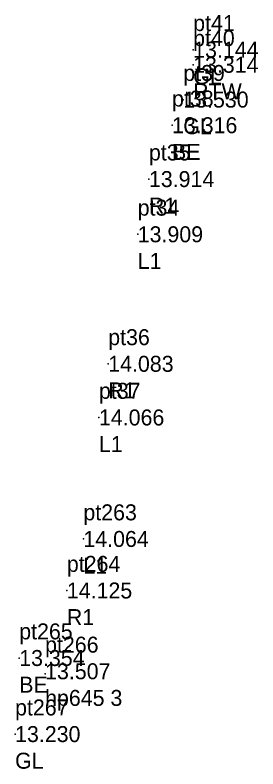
# Model space of a CAD drawing. Header units: metres. Extents: x 178081 to 737303, y 964681 to 975566.
# Drawn here: x 178872.43 to 178880.03, y 975386.86 to 975410.45 of the extents above; entities that cross this region are included whole.
import ezdxf

# ---------------------------------------------------------------- set-up
doc = ezdxf.new("R2010")
doc.units = ezdxf.units.M
doc.header["$MEASUREMENT"] = 0
doc.layers.add('SurveyPoint', color=4, linetype='Continuous', lineweight=0, true_color=0x00fffe)
doc.styles.get("Standard").update_dxf_attribs({"font": '', "height": 2.5})
doc.styles.get('Standard').set_extended_font_data('txt')

msp = doc.modelspace()

# ---------------------------------------------------------------- linework, layer by layer
at = {"layer": 'SurveyPoint'}
for p in [(178878.004, 975409.367, 13.144), (178878.002, 975408.898, 13.314), (178877.694, 975407.805, 13.53), (178877.342, 975407.006, 13.316), (178876.62, 975405.32, 13.914), (178876.269, 975403.592, 13.909), (178875.346, 975399.538, 14.083), (178875.056, 975397.859, 14.066), (178874.569, 975394.055, 14.064), (178874.052, 975392.442, 14.125), (178872.561, 975390.329, 13.354), (178873.371, 975389.838, 13.507), (178872.432, 975387.944, 13.23)]:
    msp.add_point(p, dxfattribs=at)

# ---------------------------------------------------------------- texts
at = {"layer": 'SurveyPoint', "color": 7, "char_height": 0.5, "attachment_point": 4}
for s, insert, width in [('pt41\\P13.144\\PGL', (178878.004, 975409.367, 13.144), 3), ('pt40\\P13.314\\PRTW', (178878.002, 975408.898, 13.314), 3), ('pt39\\P13.530\\PGL', (178877.694, 975407.805, 13.53), 3), ('pt38\\P13.316\\PBE', (178877.342, 975407.006, 13.316), 3), ('pt35\\P13.914\\PR1', (178876.62, 975405.32, 13.914), 3), ('pt34\\P13.909\\PL1', (178876.269, 975403.592, 13.909), 3), ('pt36\\P14.083\\PR1', (178875.346, 975399.538, 14.083), 3), ('pt37\\P14.066\\PL1', (178875.056, 975397.859, 14.066), 3), ('pt263\\P14.064\\PL1', (178874.569, 975394.055, 14.064), 3), ('pt264\\P14.125\\PR1', (178874.052, 975392.442, 14.125), 3), ('pt265\\P13.354\\PBE', (178872.561, 975390.329, 13.354), 3), ('pt266\\P13.507\\Php645 3', (178873.371, 975389.838, 13.507), 4), ('pt267\\P13.230\\PGL', (178872.432, 975387.944, 13.23), 3)]:
    msp.add_mtext(s, dxfattribs=dict(at, insert=insert, width=width))

doc.saveas('drawing.dxf')
